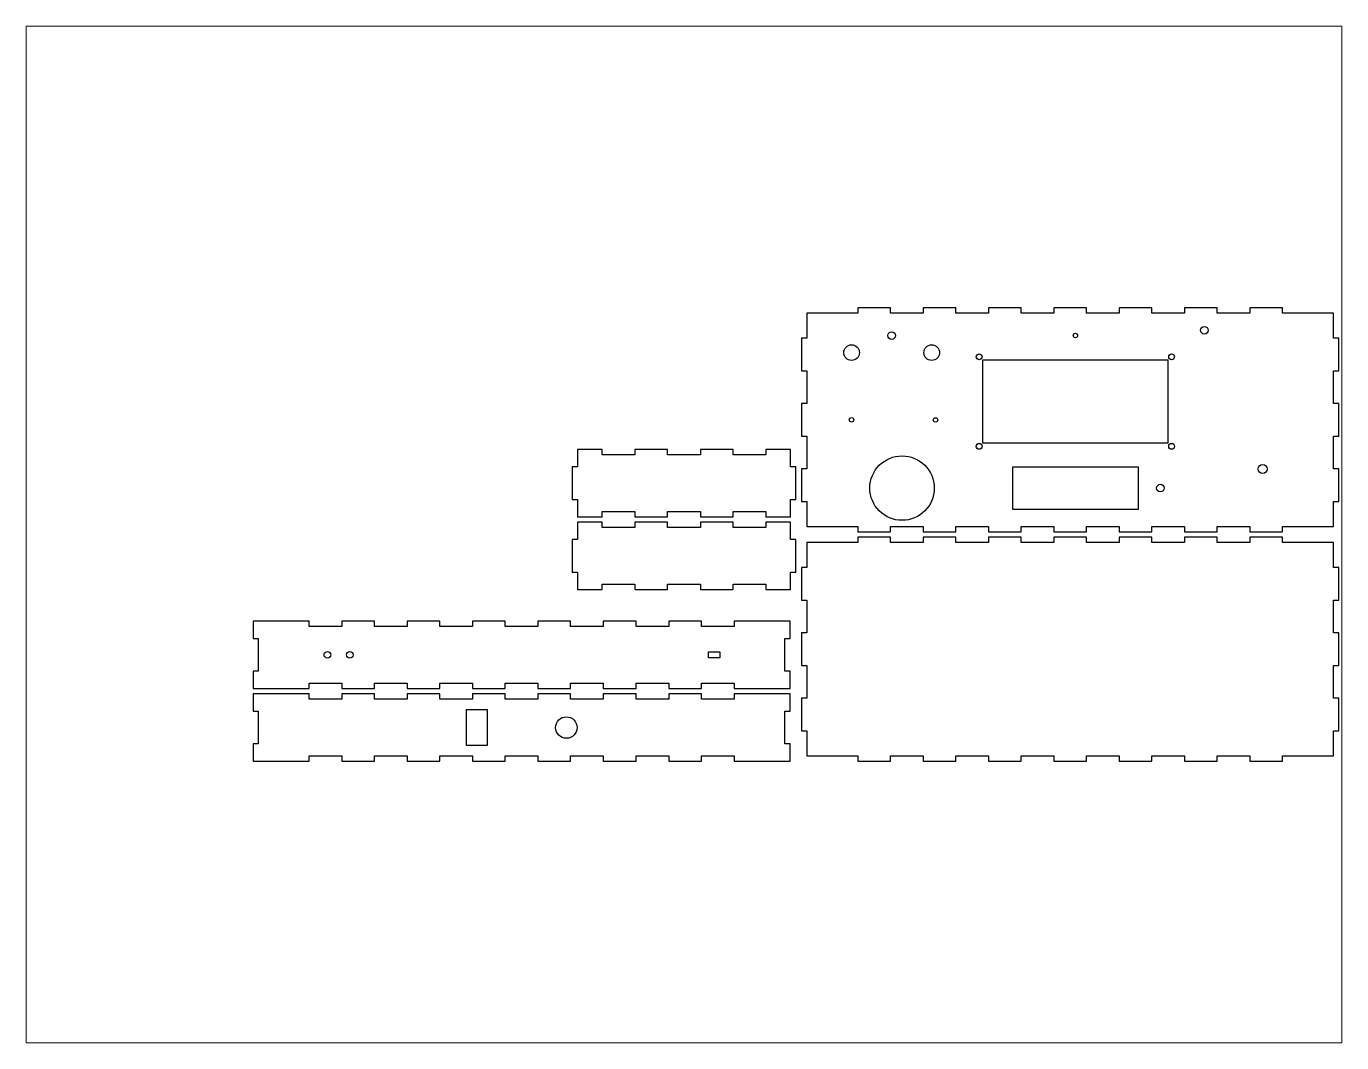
# Paper-space layout 'Layout1' of a CAD drawing. Header units: inches. Extents: x 1.1 to 9.9, y 0.85 to 7.65.
# The model-space entities are those that its viewports show. They can reach past a viewport. Long polylines and large blocks are cut down to what shows.
import ezdxf

# ---------------------------------------------------------------- set-up
doc = ezdxf.new("R2010")
doc.units = ezdxf.units.IN
doc.header["$MEASUREMENT"] = 0
doc.layers.get('0').update_dxf_attribs({"linetype": 'CONTINUOUS'})
for name, color, linetype in [('back_outsideCutPath', 7, 'CONTINUOUS'), ('bottom_outsideCutPath', 7, 'CONTINUOUS'), ('front_outsideCutPath', 7, 'CONTINUOUS'), ('left_outsideCutPath', 7, 'CONTINUOUS'), ('right_outsideCutPath', 7, 'CONTINUOUS'), ('top_outsideCutPath', 7, 'CONTINUOUS')]:
    doc.layers.add(name, color=color, linetype=linetype)

msp = doc.modelspace()

# ---------------------------------------------------------------- linework, layer by layer
at = {"linetype": 'Continuous'}
for points in [[(21.293, 7.232), (25.443, 7.232), (25.443, 9.082), (21.293, 9.082)], [(21.968, 6.699), (24.768, 6.699), (24.768, 5.749), (21.968, 5.749)], [(15.173, 2.565), (15.423, 2.565), (15.423, 2.435), (15.173, 2.435)], [(9.768, 1.275), (10.228, 1.275), (10.228, 0.475), (9.768, 0.475)]]:
    msp.add_lwpolyline(points, close=True, dxfattribs=at)
for centre, radius in [((19.263, 9.632), 0.085), ((26.25, 9.75), 0.085), ((18.368, 9.25), 0.175), ((20.158, 9.25), 0.175), ((23.368, 9.632), 0.05), ((21.218, 9.157), 0.065), ((25.518, 9.157), 0.065), ((18.368, 7.75), 0.05), ((20.243, 7.747), 0.05), ((21.218, 7.157), 0.065), ((25.518, 7.157), 0.065), ((19.496, 6.224), 0.72), ((27.55, 6.65), 0.1), ((25.268, 6.224), 0.085), ((6.659, 2.5), 0.075), ((7.159, 2.5), 0.075), ((11.998, 0.875), 0.24)]:
    msp.add_circle(centre, radius, dxfattribs=at)
at = {"layer": 'back_outsideCutPath'}
for p, q in [((4.998, 3.25), (4.998, 2.865)), ((5.523, 3.25), (4.998, 3.25)), ((6.253, 3.25), (5.523, 3.25)), ((6.253, 3.132), (6.253, 3.25)), ((7.713, 3.25), (6.983, 3.25)), ((6.983, 3.25), (6.983, 3.132)), ((7.713, 3.132), (7.713, 3.25)), ((9.173, 3.25), (8.443, 3.25)), ((8.443, 3.25), (8.443, 3.132)), ((9.173, 3.132), (9.173, 3.25)), ((10.633, 3.25), (9.903, 3.25)), ((9.903, 3.25), (9.903, 3.132)), ((10.633, 3.132), (10.633, 3.25)), ((12.093, 3.25), (11.363, 3.25)), ((11.363, 3.25), (11.363, 3.132)), ((12.093, 3.132), (12.093, 3.25)), ((13.553, 3.25), (12.823, 3.25)), ((12.823, 3.25), (12.823, 3.132)), ((13.553, 3.132), (13.553, 3.25)), ((15.013, 3.25), (14.283, 3.25)), ((14.283, 3.25), (14.283, 3.132)), ((15.013, 3.132), (15.013, 3.25)), ((16.998, 3.25), (15.743, 3.25)), ((15.743, 3.25), (15.743, 3.132)), ((16.998, 2.865), (16.998, 3.25)), ((6.983, 3.132), (6.253, 3.132)), ((8.443, 3.132), (7.713, 3.132)), ((9.903, 3.132), (9.173, 3.132)), ((11.363, 3.132), (10.633, 3.132)), ((12.823, 3.132), (12.093, 3.132)), ((14.283, 3.132), (13.553, 3.132)), ((15.743, 3.132), (15.013, 3.132)), ((4.998, 2.865), (5.116, 2.865)), ((5.116, 2.865), (5.116, 2.135)), ((16.88, 2.135), (16.88, 2.865)), ((16.88, 2.865), (16.998, 2.865)), ((5.116, 2.135), (4.998, 2.135)), ((4.998, 2.135), (4.998, 1.75)), ((16.998, 2.135), (16.88, 2.135)), ((16.998, 1.75), (16.998, 2.135)), ((6.253, 1.75), (6.253, 1.868)), ((6.253, 1.868), (6.983, 1.868)), ((6.983, 1.868), (6.983, 1.75)), ((7.713, 1.75), (7.713, 1.868)), ((7.713, 1.868), (8.443, 1.868)), ((8.443, 1.868), (8.443, 1.75)), ((9.173, 1.75), (9.173, 1.868)), ((9.173, 1.868), (9.903, 1.868)), ((9.903, 1.868), (9.903, 1.75)), ((10.633, 1.75), (10.633, 1.868)), ((10.633, 1.868), (11.363, 1.868)), ((11.363, 1.868), (11.363, 1.75)), ((12.093, 1.75), (12.093, 1.868)), ((12.093, 1.868), (12.823, 1.868)), ((12.823, 1.868), (12.823, 1.75)), ((13.553, 1.75), (13.553, 1.868)), ((13.553, 1.868), (14.283, 1.868)), ((14.283, 1.868), (14.283, 1.75)), ((15.013, 1.75), (15.013, 1.868)), ((15.013, 1.868), (15.743, 1.868)), ((15.743, 1.868), (15.743, 1.75)), ((4.998, 1.75), (6.253, 1.75)), ((6.983, 1.75), (7.713, 1.75)), ((8.443, 1.75), (9.173, 1.75)), ((9.903, 1.75), (10.633, 1.75)), ((11.363, 1.75), (12.093, 1.75)), ((12.823, 1.75), (13.553, 1.75)), ((14.283, 1.75), (15.013, 1.75)), ((15.743, 1.75), (16.473, 1.75)), ((16.473, 1.75), (16.998, 1.75))]:
    msp.add_line(p, q, dxfattribs=at)
at = {"layer": 'bottom_outsideCutPath'}
for p, q in [((17.368, 10.132), (17.368, 9.575)), ((17.775, 10.132), (17.368, 10.132)), ((18.505, 10.132), (17.775, 10.132)), ((19.235, 10.25), (18.505, 10.25)), ((18.505, 10.25), (18.505, 10.132)), ((19.235, 10.132), (19.235, 10.25)), ((19.965, 10.132), (19.235, 10.132)), ((20.695, 10.25), (19.965, 10.25)), ((19.965, 10.25), (19.965, 10.132)), ((20.695, 10.132), (20.695, 10.25)), ((21.425, 10.132), (20.695, 10.132)), ((22.155, 10.25), (21.425, 10.25)), ((21.425, 10.25), (21.425, 10.132)), ((22.155, 10.132), (22.155, 10.25)), ((22.885, 10.132), (22.155, 10.132)), ((23.615, 10.25), (22.885, 10.25)), ((22.885, 10.25), (22.885, 10.132)), ((23.615, 10.132), (23.615, 10.25)), ((24.345, 10.132), (23.615, 10.132)), ((25.075, 10.25), (24.345, 10.25)), ((24.345, 10.25), (24.345, 10.132)), ((25.075, 10.132), (25.075, 10.25)), ((25.805, 10.132), (25.075, 10.132)), ((26.535, 10.25), (25.805, 10.25)), ((25.805, 10.25), (25.805, 10.132)), ((26.535, 10.132), (26.535, 10.25)), ((27.265, 10.132), (26.535, 10.132)), ((27.995, 10.25), (27.265, 10.25)), ((27.265, 10.25), (27.265, 10.132)), ((27.995, 10.132), (27.995, 10.25)), ((29.132, 10.132), (27.995, 10.132)), ((29.132, 9.575), (29.132, 10.132)), ((17.368, 9.575), (17.25, 9.575)), ((17.25, 9.575), (17.25, 8.845)), ((29.25, 9.575), (29.132, 9.575)), ((29.25, 8.845), (29.25, 9.575)), ((17.25, 8.845), (17.368, 8.845)), ((17.368, 8.845), (17.368, 8.115)), ((29.132, 8.115), (29.132, 8.845)), ((29.132, 8.845), (29.25, 8.845)), ((17.368, 8.115), (17.25, 8.115)), ((17.25, 8.115), (17.25, 7.385)), ((29.25, 8.115), (29.132, 8.115)), ((29.25, 7.385), (29.25, 8.115)), ((17.25, 7.385), (17.368, 7.385)), ((17.368, 7.385), (17.368, 6.655)), ((29.132, 6.655), (29.132, 7.385)), ((29.132, 7.385), (29.25, 7.385)), ((17.368, 6.655), (17.25, 6.655)), ((17.25, 6.655), (17.25, 5.925)), ((29.25, 6.655), (29.132, 6.655)), ((29.25, 5.925), (29.25, 6.655)), ((17.25, 5.925), (17.368, 5.925)), ((17.368, 5.925), (17.368, 5.368)), ((29.132, 5.368), (29.132, 5.925)), ((29.132, 5.925), (29.25, 5.925)), ((17.368, 5.368), (18.505, 5.368)), ((18.505, 5.368), (18.505, 5.25)), ((19.235, 5.25), (19.235, 5.368)), ((19.235, 5.368), (19.965, 5.368)), ((19.965, 5.368), (19.965, 5.25)), ((20.695, 5.25), (20.695, 5.368)), ((20.695, 5.368), (21.425, 5.368)), ((21.425, 5.368), (21.425, 5.25)), ((22.155, 5.25), (22.155, 5.368)), ((22.155, 5.368), (22.885, 5.368)), ((22.885, 5.368), (22.885, 5.25)), ((23.615, 5.25), (23.615, 5.368)), ((23.615, 5.368), (24.345, 5.368)), ((24.345, 5.368), (24.345, 5.25)), ((25.075, 5.25), (25.075, 5.368)), ((25.075, 5.368), (25.805, 5.368)), ((25.805, 5.368), (25.805, 5.25)), ((26.535, 5.25), (26.535, 5.368)), ((26.535, 5.368), (27.265, 5.368)), ((27.265, 5.368), (27.265, 5.25)), ((27.995, 5.25), (27.995, 5.368)), ((27.995, 5.368), (28.725, 5.368)), ((28.725, 5.368), (29.132, 5.368)), ((18.505, 5.25), (19.235, 5.25)), ((19.965, 5.25), (20.695, 5.25)), ((21.425, 5.25), (22.155, 5.25)), ((22.885, 5.25), (23.615, 5.25)), ((24.345, 5.25), (25.075, 5.25)), ((25.805, 5.25), (26.535, 5.25)), ((27.265, 5.25), (27.995, 5.25))]:
    msp.add_line(p, q, dxfattribs=at)
at = {"layer": 'front_outsideCutPath'}
for p, q in [((4.998, 1.625), (4.998, 1.24)), ((5.523, 1.625), (4.998, 1.625)), ((6.253, 1.625), (5.523, 1.625)), ((6.253, 1.507), (6.253, 1.625)), ((6.983, 1.507), (6.253, 1.507)), ((7.713, 1.625), (6.983, 1.625)), ((6.983, 1.625), (6.983, 1.507)), ((7.713, 1.507), (7.713, 1.625)), ((8.443, 1.507), (7.713, 1.507)), ((9.173, 1.625), (8.443, 1.625)), ((8.443, 1.625), (8.443, 1.507)), ((9.173, 1.507), (9.173, 1.625)), ((9.903, 1.507), (9.173, 1.507)), ((10.633, 1.625), (9.903, 1.625)), ((9.903, 1.625), (9.903, 1.507)), ((10.633, 1.507), (10.633, 1.625)), ((11.363, 1.507), (10.633, 1.507)), ((12.093, 1.625), (11.363, 1.625)), ((11.363, 1.625), (11.363, 1.507)), ((12.093, 1.507), (12.093, 1.625)), ((12.823, 1.507), (12.093, 1.507)), ((13.553, 1.625), (12.823, 1.625)), ((12.823, 1.625), (12.823, 1.507)), ((13.553, 1.507), (13.553, 1.625)), ((14.283, 1.507), (13.553, 1.507)), ((15.013, 1.625), (14.283, 1.625)), ((14.283, 1.625), (14.283, 1.507)), ((15.013, 1.507), (15.013, 1.625)), ((15.743, 1.507), (15.013, 1.507)), ((16.998, 1.625), (15.743, 1.625)), ((15.743, 1.625), (15.743, 1.507)), ((16.998, 1.24), (16.998, 1.625)), ((4.998, 1.24), (5.116, 1.24)), ((5.116, 1.24), (5.116, 0.51)), ((16.88, 0.51), (16.88, 1.24)), ((16.88, 1.24), (16.998, 1.24)), ((5.116, 0.51), (4.998, 0.51)), ((4.998, 0.51), (4.998, 0.125)), ((16.998, 0.51), (16.88, 0.51)), ((16.998, 0.125), (16.998, 0.51)), ((4.998, 0.125), (6.253, 0.125)), ((6.253, 0.125), (6.253, 0.243)), ((6.253, 0.243), (6.983, 0.243)), ((6.983, 0.243), (6.983, 0.125)), ((6.983, 0.125), (7.713, 0.125)), ((7.713, 0.125), (7.713, 0.243)), ((7.713, 0.243), (8.443, 0.243)), ((8.443, 0.243), (8.443, 0.125)), ((8.443, 0.125), (9.173, 0.125)), ((9.173, 0.125), (9.173, 0.243)), ((9.173, 0.243), (9.903, 0.243)), ((9.903, 0.243), (9.903, 0.125)), ((9.903, 0.125), (10.633, 0.125)), ((10.633, 0.125), (10.633, 0.243)), ((10.633, 0.243), (11.363, 0.243)), ((11.363, 0.243), (11.363, 0.125)), ((11.363, 0.125), (12.093, 0.125)), ((12.093, 0.125), (12.093, 0.243)), ((12.093, 0.243), (12.823, 0.243)), ((12.823, 0.243), (12.823, 0.125)), ((12.823, 0.125), (13.553, 0.125)), ((13.553, 0.125), (13.553, 0.243)), ((13.553, 0.243), (14.283, 0.243)), ((14.283, 0.243), (14.283, 0.125)), ((14.283, 0.125), (15.013, 0.125)), ((15.013, 0.125), (15.013, 0.243)), ((15.013, 0.243), (15.743, 0.243)), ((15.743, 0.243), (15.743, 0.125)), ((15.743, 0.125), (16.473, 0.125)), ((16.473, 0.125), (16.998, 0.125))]:
    msp.add_line(p, q, dxfattribs=at)
at = {"layer": 'left_outsideCutPath'}
for p, q in [((12.243, 5.46), (12.243, 5.075)), ((12.8, 5.46), (12.243, 5.46)), ((12.8, 5.342), (12.8, 5.46)), ((13.53, 5.342), (12.8, 5.342)), ((14.26, 5.46), (13.53, 5.46)), ((13.53, 5.46), (13.53, 5.342)), ((14.26, 5.342), (14.26, 5.46)), ((14.99, 5.342), (14.26, 5.342)), ((15.72, 5.46), (14.99, 5.46)), ((14.99, 5.46), (14.99, 5.342)), ((15.72, 5.342), (15.72, 5.46)), ((16.45, 5.342), (15.72, 5.342)), ((17.007, 5.46), (16.45, 5.46)), ((16.45, 5.46), (16.45, 5.342)), ((17.007, 5.075), (17.007, 5.46)), ((12.243, 5.075), (12.125, 5.075)), ((12.125, 5.075), (12.125, 4.345)), ((17.125, 5.075), (17.007, 5.075)), ((17.125, 4.345), (17.125, 5.075)), ((12.125, 4.345), (12.243, 4.345)), ((12.243, 4.345), (12.243, 3.96)), ((17.007, 3.96), (17.007, 4.345)), ((17.007, 4.345), (17.125, 4.345)), ((12.243, 3.96), (12.8, 3.96)), ((12.8, 3.96), (12.8, 4.078)), ((12.8, 4.078), (13.53, 4.078)), ((13.53, 4.078), (13.53, 3.96)), ((13.53, 3.96), (14.26, 3.96)), ((14.26, 3.96), (14.26, 4.078)), ((14.26, 4.078), (14.99, 4.078)), ((14.99, 4.078), (14.99, 3.96)), ((14.99, 3.96), (15.72, 3.96)), ((15.72, 3.96), (15.72, 4.078)), ((15.72, 4.078), (16.45, 4.078)), ((16.45, 4.078), (16.45, 3.96)), ((16.45, 3.96), (17.007, 3.96))]:
    msp.add_line(p, q, dxfattribs=at)
at = {"layer": 'right_outsideCutPath'}
for p, q in [((12.243, 7.085), (12.243, 6.7)), ((12.8, 7.085), (12.243, 7.085)), ((12.8, 6.967), (12.8, 7.085)), ((14.26, 7.085), (13.53, 7.085)), ((13.53, 7.085), (13.53, 6.967)), ((14.26, 6.967), (14.26, 7.085)), ((15.72, 7.085), (14.99, 7.085)), ((14.99, 7.085), (14.99, 6.967)), ((15.72, 6.967), (15.72, 7.085)), ((17.007, 7.085), (16.45, 7.085)), ((16.45, 7.085), (16.45, 6.967)), ((17.007, 6.7), (17.007, 7.085)), ((13.53, 6.967), (12.8, 6.967)), ((14.99, 6.967), (14.26, 6.967)), ((16.45, 6.967), (15.72, 6.967)), ((12.243, 6.7), (12.125, 6.7)), ((12.125, 6.7), (12.125, 5.97)), ((17.125, 6.7), (17.007, 6.7)), ((17.125, 5.97), (17.125, 6.7)), ((12.125, 5.97), (12.243, 5.97)), ((12.243, 5.97), (12.243, 5.585)), ((17.007, 5.585), (17.007, 5.97)), ((17.007, 5.97), (17.125, 5.97)), ((12.243, 5.585), (12.8, 5.585)), ((12.8, 5.585), (12.8, 5.703)), ((12.8, 5.703), (13.53, 5.703)), ((13.53, 5.703), (13.53, 5.585)), ((13.53, 5.585), (14.26, 5.585)), ((14.26, 5.585), (14.26, 5.703)), ((14.26, 5.703), (14.99, 5.703)), ((14.99, 5.703), (14.99, 5.585)), ((14.99, 5.585), (15.72, 5.585)), ((15.72, 5.585), (15.72, 5.703)), ((15.72, 5.703), (16.45, 5.703)), ((16.45, 5.703), (16.45, 5.585)), ((16.45, 5.585), (17.007, 5.585))]:
    msp.add_line(p, q, dxfattribs=at)
at = {"layer": 'top_outsideCutPath'}
for p, q in [((17.368, 5.007), (17.368, 4.45)), ((17.775, 5.007), (17.368, 5.007)), ((18.505, 5.007), (17.775, 5.007)), ((19.235, 5.125), (18.505, 5.125)), ((18.505, 5.125), (18.505, 5.007)), ((19.235, 5.007), (19.235, 5.125)), ((19.965, 5.007), (19.235, 5.007)), ((20.695, 5.125), (19.965, 5.125)), ((19.965, 5.125), (19.965, 5.007)), ((20.695, 5.007), (20.695, 5.125)), ((21.425, 5.007), (20.695, 5.007)), ((22.155, 5.125), (21.425, 5.125)), ((21.425, 5.125), (21.425, 5.007)), ((22.155, 5.007), (22.155, 5.125)), ((22.885, 5.007), (22.155, 5.007)), ((23.615, 5.125), (22.885, 5.125)), ((22.885, 5.125), (22.885, 5.007)), ((23.615, 5.007), (23.615, 5.125)), ((24.345, 5.007), (23.615, 5.007)), ((25.075, 5.125), (24.345, 5.125)), ((24.345, 5.125), (24.345, 5.007)), ((25.075, 5.007), (25.075, 5.125)), ((25.805, 5.007), (25.075, 5.007)), ((26.535, 5.125), (25.805, 5.125)), ((25.805, 5.125), (25.805, 5.007)), ((26.535, 5.007), (26.535, 5.125)), ((27.265, 5.007), (26.535, 5.007)), ((27.995, 5.125), (27.265, 5.125)), ((27.265, 5.125), (27.265, 5.007)), ((27.995, 5.007), (27.995, 5.125)), ((29.132, 5.007), (27.995, 5.007)), ((29.132, 4.45), (29.132, 5.007)), ((17.368, 4.45), (17.25, 4.45)), ((17.25, 4.45), (17.25, 3.72)), ((29.25, 4.45), (29.132, 4.45)), ((29.25, 3.72), (29.25, 4.45)), ((17.25, 3.72), (17.368, 3.72)), ((17.368, 3.72), (17.368, 2.99)), ((29.132, 2.99), (29.132, 3.72)), ((29.132, 3.72), (29.25, 3.72)), ((17.368, 2.99), (17.25, 2.99)), ((17.25, 2.99), (17.25, 2.26)), ((29.25, 2.99), (29.132, 2.99)), ((29.25, 2.26), (29.25, 2.99)), ((17.25, 2.26), (17.368, 2.26)), ((17.368, 2.26), (17.368, 1.53)), ((29.132, 1.53), (29.132, 2.26)), ((29.132, 2.26), (29.25, 2.26)), ((17.368, 1.53), (17.25, 1.53)), ((17.25, 1.53), (17.25, 0.8)), ((29.25, 1.53), (29.132, 1.53)), ((29.25, 0.8), (29.25, 1.53)), ((17.25, 0.8), (17.368, 0.8)), ((17.368, 0.8), (17.368, 0.243)), ((29.132, 0.243), (29.132, 0.8)), ((29.132, 0.8), (29.25, 0.8)), ((17.368, 0.243), (18.505, 0.243)), ((18.505, 0.243), (18.505, 0.125)), ((18.505, 0.125), (19.235, 0.125)), ((19.235, 0.125), (19.235, 0.243)), ((19.235, 0.243), (19.965, 0.243)), ((19.965, 0.243), (19.965, 0.125)), ((19.965, 0.125), (20.695, 0.125)), ((20.695, 0.125), (20.695, 0.243)), ((20.695, 0.243), (21.425, 0.243)), ((21.425, 0.243), (21.425, 0.125)), ((21.425, 0.125), (22.155, 0.125)), ((22.155, 0.125), (22.155, 0.243)), ((22.155, 0.243), (22.885, 0.243)), ((22.885, 0.243), (22.885, 0.125)), ((22.885, 0.125), (23.615, 0.125)), ((23.615, 0.125), (23.615, 0.243)), ((23.615, 0.243), (24.345, 0.243)), ((24.345, 0.243), (24.345, 0.125)), ((24.345, 0.125), (25.075, 0.125)), ((25.075, 0.125), (25.075, 0.243)), ((25.075, 0.243), (25.805, 0.243)), ((25.805, 0.243), (25.805, 0.125)), ((25.805, 0.125), (26.535, 0.125)), ((26.535, 0.125), (26.535, 0.243)), ((26.535, 0.243), (27.265, 0.243)), ((27.265, 0.243), (27.265, 0.125)), ((27.265, 0.125), (27.995, 0.125)), ((27.995, 0.125), (27.995, 0.243)), ((27.995, 0.243), (28.725, 0.243)), ((28.725, 0.243), (29.132, 0.243))]:
    msp.add_line(p, q, dxfattribs=at)

psp = doc.layouts.get("Layout1")

# ---------------------------------------------------------------- viewports
at = {"layer": '0', "linetype": 'Continuous'}
psp.add_viewport(center=(5.5, 4.25), size=(8.8, 6.8), view_center_point=(14.625, 5.1875), view_height=22.70501, dxfattribs=at)

doc.saveas('drawing.dxf')
